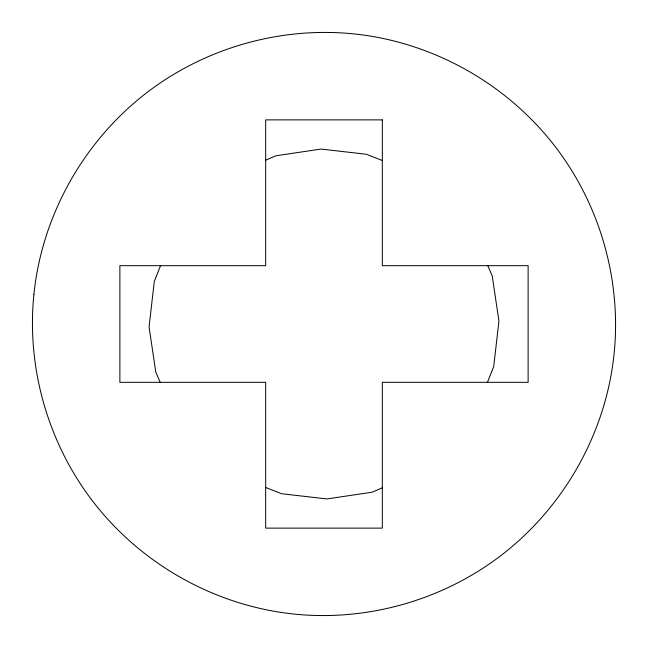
<?xml version="1.0" encoding="UTF-8"?>
<svg xmlns="http://www.w3.org/2000/svg" width="648" height="648" viewBox="0 0 648 648"><rect width="100%" height="100%" fill="white"/><g stroke="black" fill="none" stroke-linecap="round" stroke-linejoin="round"><path stroke-width="0.97" d="M160.534 265.68L154.281 281.516L149.064 326.892L155.771 372.065L160.218 382.32M487.466 382.32L493.719 366.493L498.936 321.116L492.229 275.935L487.782 265.68M265.68 160.218L275.935 155.771L321.116 149.064L366.485 154.281L382.32 160.534M382.32 487.782L372.065 492.229L326.884 498.936L281.516 493.719L265.68 487.466M33.915 294.249C26.041 370.923 50.018 449.882 99.144 509.271C147.436 567.761 218.773 606.326 294.281 614.085C370.964 621.95 449.947 597.974 509.344 548.848C567.77 500.515 606.39 429.235 614.101 353.719C621.95 277.044 598.047 198.061 548.888 138.688C500.58 80.206 429.276 41.634 353.751 33.89C277.069 26.05 198.094 49.969 138.704 99.12C80.247 147.436 41.65 218.732 33.915 294.249M382.32 119.88L265.68 119.88L265.68 265.68L119.88 265.68L119.88 382.32L265.68 382.32L265.68 528.12L382.32 528.12L382.32 382.32L528.12 382.32L528.12 265.68L382.32 265.68L382.32 119.88"/></g></svg>
